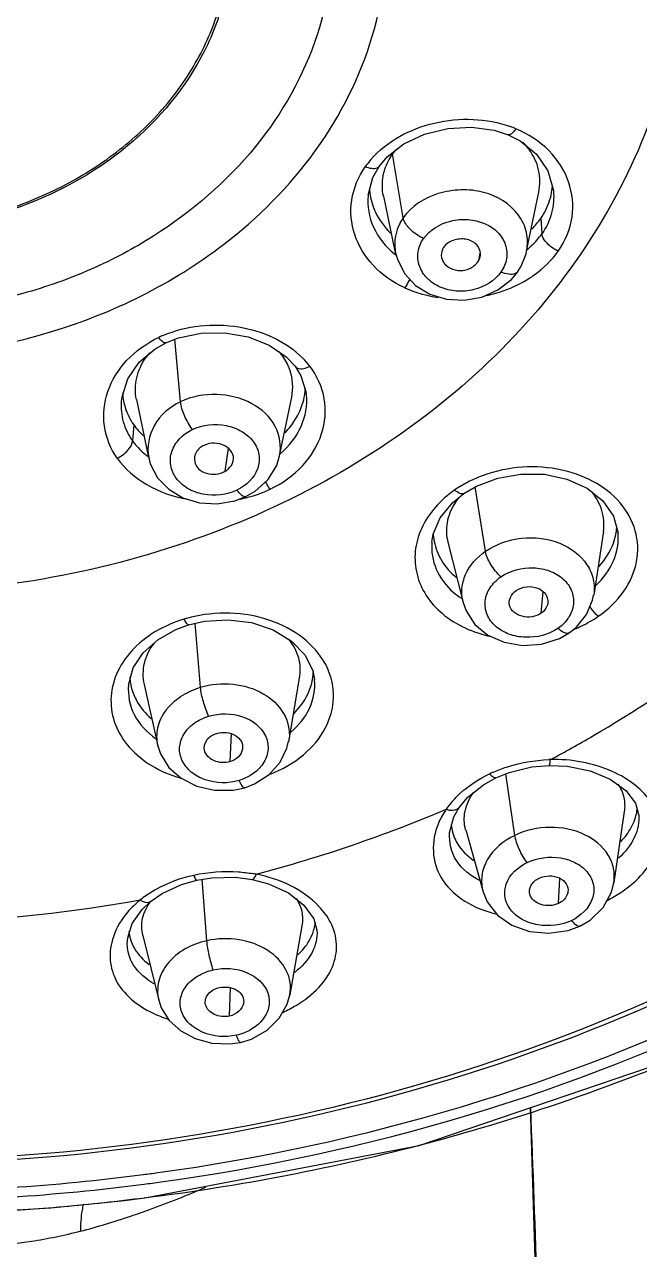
# Model space of a CAD drawing. Extents: x 0 to 1128, y 0 to 827.
# Drawn here: x 457.33 to 471.19, y 507.97 to 535.58 of the extents above; entities that cross this region are included whole.
import ezdxf

# ---------------------------------------------------------------- set-up
doc = ezdxf.new("R2010")
doc.units = 0
doc.header["$LTSCALE"] = 10
doc.header["$MEASUREMENT"] = 0
doc.layers.add('DEF_LAYER_ASSEM_MEMBER', color=7, linetype='CONTINUOUS')

msp = doc.modelspace()

# ---------------------------------------------------------------- linework, layer by layer
at = {"layer": 'DEF_LAYER_ASSEM_MEMBER', "color": 9, "linetype": 'Continuous'}
for p, q in [((465.861, 531.22), (465.623, 532.662)), ((468.959, 531.202), (468.986, 530.859)), ((460.845, 527.074), (460.718, 528.483)), ((459.788, 526.555), (459.76, 526.195)), ((467.715, 523.703), (467.485, 525.156)), ((468.971, 522.307), (469.014, 522.796)), ((461.294, 520.64), (461.177, 522.08)), ((461.962, 518.963), (461.993, 519.594)), ((468.377, 517.302), (468.17, 518.688)), ((461.439, 514.927), (461.334, 516.312)), ((469.363, 515.767), (469.392, 516.333)), ((461.949, 513.229), (461.966, 513.865)), ((459.576, 509.079), (459.582, 509.076)), ((460.039, 509.131), (460.034, 509.135))]:
    msp.add_line(p, q, dxfattribs=at)
at = {"layer": 'DEF_LAYER_ASSEM_MEMBER', "color": 7, "linetype": 'Continuous'}
for p, q in [((465.177, 532.126), (465.316, 532.375)), ((465.075, 531.727), (465.177, 532.126)), ((465.071, 531.727), (465.071, 531.725)), ((468.642, 530.466), (468.916, 531.8)), ((469.244, 531.834), (469.245, 531.824)), ((465.415, 531.706), (465.681, 530.43)), ((465.681, 530.43), (465.686, 530.409)), ((467.565, 530.253), (467.598, 530.42)), ((467.565, 530.253), (467.595, 530.343)), ((460.513, 528.402), (460.801, 528.516)), ((463.424, 527.872), (463.424, 527.872)), ((463.424, 527.872), (463.558, 527.658)), ((463.558, 527.658), (463.67, 527.301)), ((463.67, 527.301), (463.676, 527.258)), ((459.852, 527.124), (460.123, 525.818)), ((463.075, 525.851), (463.349, 527.179)), ((463.683, 527.226), (463.68, 527.258)), ((461.853, 525.508), (461.923, 526.021)), ((460.127, 525.819), (460.129, 525.808)), ((467.225, 525.004), (467.513, 525.172)), ((462.066, 524.842), (462.315, 524.936)), ((466.971, 524.795), (467.225, 525.004)), ((467.225, 525.004), (467.225, 525.004)), ((470.372, 524.154), (470.156, 522.714)), ((470.703, 524.112), (470.703, 524.115)), ((466.507, 523.909), (466.507, 523.907)), ((466.868, 523.906), (467.211, 522.553)), ((461.027, 522.046), (461.381, 522.127)), ((469.386, 521.74), (469.603, 521.865)), ((459.671, 520.69), (459.67, 520.688)), ((460.022, 520.704), (460.335, 519.316)), ((463.282, 519.409), (463.527, 520.842)), ((463.864, 520.808), (463.864, 520.812)), ((463.24, 519.27), (463.279, 519.427)), ((467.667, 518.442), (467.946, 518.598)), ((462.033, 518.32), (462.291, 518.375)), ((467.002, 517.718), (467.124, 517.932)), ((471.095, 518.028), (471.166, 517.772)), ((466.907, 517.357), (467.002, 517.718)), ((470.614, 516.238), (470.85, 517.838)), ((471.166, 517.772), (471.166, 517.772)), ((467.269, 517.428), (467.662, 516.03)), ((470.613, 516.23), (470.614, 516.238)), ((459.977, 515.632), (460.17, 515.812)), ((463.313, 513.708), (463.588, 515.266)), ((463.916, 515.178), (463.917, 515.162)), ((469.581, 515.157), (469.844, 515.255)), ((459.994, 515.047), (460.353, 513.585)), ((463.25, 513.498), (463.308, 513.709)), ((463.31, 513.694), (463.313, 513.708)), ((461.952, 512.601), (462.194, 512.637)), ((459.582, 509.076), (460.039, 509.131))]:
    msp.add_line(p, q, dxfattribs=at)
for points in [[(460.039, 509.132), (466.223, 510.315), (472.494, 512.444), (478.23, 515.387), (483.305, 519.089), (487.553, 523.406), (490.881, 528.243), (493.204, 533.471), (494.481, 539.166)], [(465.316, 532.375), (465.498, 532.591), (465.874, 532.884), (466.342, 533.105), (466.865, 533.235), (467.403, 533.265), (467.913, 533.192), (468.223, 533.09)], [(468.223, 533.09), (468.494, 532.952), (468.861, 532.653), (469.119, 532.275), (469.244, 531.834)], [(465.69, 530.432), (465.729, 530.284), (465.89, 529.963), (466.138, 529.693), (466.461, 529.496), (466.837, 529.384), (467.235, 529.363), (467.631, 529.433), (467.993, 529.593)], [(468.444, 530.006), (468.521, 530.13), (468.629, 530.408), (468.642, 530.466)], [(467.993, 529.593), (468.298, 529.83), (468.444, 530.005)], [(459.512, 527.082), (459.525, 527.188), (459.657, 527.593), (459.912, 527.963), (460.264, 528.262), (460.513, 528.402)], [(460.801, 528.516), (461.305, 528.621), (461.84, 528.628), (462.364, 528.534), (462.838, 528.347), (463.225, 528.084), (463.424, 527.872)], [(460.129, 525.808), (460.163, 525.678), (460.326, 525.361), (460.58, 525.101), (460.899, 524.911), (461.268, 524.799), (461.666, 524.774), (462.066, 524.842)], [(462.315, 524.936), (462.522, 525.056), (462.809, 525.316), (463.01, 525.64), (463.075, 525.851)], [(467.513, 525.172), (467.992, 525.352), (468.512, 525.445), (469.042, 525.438), (469.549, 525.327), (470.003, 525.123), (470.361, 524.839), (470.597, 524.495), (470.703, 524.112)], [(466.507, 523.909), (466.539, 524.089), (466.697, 524.455), (466.971, 524.795)], [(469.603, 521.865), (469.765, 521.995), (469.99, 522.276), (470.124, 522.6), (470.147, 522.715)], [(467.21, 522.552), (467.278, 522.36), (467.477, 522.056), (467.77, 521.813), (468.138, 521.653), (468.552, 521.583), (468.979, 521.611), (469.386, 521.74)], [(461.381, 522.127), (461.913, 522.161), (462.443, 522.097), (462.933, 521.933), (463.344, 521.681), (463.65, 521.364), (463.824, 521.013), (463.862, 520.812)], [(459.672, 520.688), (459.777, 521.076), (460.001, 521.415), (460.331, 521.709), (460.736, 521.939), (461.027, 522.046)], [(460.335, 519.318), (460.391, 519.141), (460.579, 518.834), (460.858, 518.587), (461.208, 518.411), (461.609, 518.317), (462.033, 518.32)], [(462.291, 518.375), (462.513, 518.461), (462.838, 518.671), (463.085, 518.949), (463.24, 519.27)], [(467.946, 518.598), (468.252, 518.721), (468.761, 518.843), (469.151, 518.879)], [(469.151, 518.879), (469.552, 518.864), (470.076, 518.758), (470.527, 518.569), (470.878, 518.316), (471.095, 518.028)], [(467.124, 517.933), (467.315, 518.16), (467.667, 518.442)], [(460.17, 515.812), (460.427, 515.988), (460.869, 516.194), (461.213, 516.293)], [(461.213, 516.293), (461.551, 516.347), (462.079, 516.357), (462.457, 516.309)], [(462.457, 516.309), (462.826, 516.211), (463.275, 516.003), (463.623, 515.729)], [(467.662, 516.03), (467.752, 515.805), (467.984, 515.503), (468.311, 515.277), (468.705, 515.138), (469.14, 515.094), (469.581, 515.157)], [(469.844, 515.255), (470.072, 515.39), (470.366, 515.675), (470.552, 516.02), (470.606, 516.239)], [(463.623, 515.729), (463.844, 515.422), (463.917, 515.162)], [(459.646, 514.926), (459.653, 514.993), (459.756, 515.317), (459.977, 515.632)], [(460.352, 513.587), (460.409, 513.417), (460.588, 513.131), (460.849, 512.896), (461.174, 512.721), (461.549, 512.618), (461.952, 512.601)], [(462.194, 512.637), (462.44, 512.712), (462.794, 512.908), (463.069, 513.178), (463.25, 513.498)], [(469.388, 476.592), (469.191, 496.33), (468.733, 511.167)], [(453.992, 508.745), (455.755, 508.779), (457.921, 508.909), (459.582, 509.076)]]:
    msp.add_lwpolyline(points, dxfattribs=at)
at = {"layer": 'DEF_LAYER_ASSEM_MEMBER', "color": 9, "linetype": 'Continuous'}
for centre, radius, start, end in [((467.39, 530.79), 2.638, 67.4809, 70.2846), ((466.769, 531.121), 2.161, 139.18, 144.6642), ((466.784, 531.795), 1.785, 231.0976, 231.6645), ((466.695, 530.63), 1.024, 182.3078, 191.1768), ((466.794, 531.808), 1.802, 231.6651, 232.5993), ((467.398, 532.032), 1.978, 309.32, 309.739), ((467.039, 532.211), 2.813, 245.9995, 262.0574), ((461.575, 525.922), 2.875, 113.0199, 115.1948), ((462.202, 526.674), 1.965, 37.6648, 44.3962), ((461.211, 527.296), 1.826, 231.8173, 233.1119), ((468.686, 522.615), 2.979, 112.2096, 114.9125), ((468.6, 522.768), 2.804, 121.4371, 124.2732), ((468.661, 522.667), 2.921, 114.8935, 121.419), ((461.606, 527.822), 2.998, 281.2455, 282.7208), ((461.613, 527.794), 2.969, 282.7223, 283.8525), ((461.867, 518.94), 3.371, 104.9512, 106.2358), ((461.869, 518.934), 3.377, 102.0802, 104.9518), ((468.561, 524.792), 3.069, 291.8715, 292.2622), ((462.328, 519.572), 0.968, 351.2964, 354.7767), ((469.292, 515.311), 3.7, 91.7861, 92.3697), ((469.145, 515.861), 3.128, 113.5753, 115.3128), ((468.556, 516.677), 2.112, 138.9033, 144.9623), ((454.439, 547.112), 31.74, 284.8117, 292.9736), ((461.904, 513.01), 3.477, 79.2469, 80.5673), ((469.307, 518.195), 2.623, 303.7922, 308.6444), ((453.994, 549.141), 33.821, 272.298, 280.1174), ((461.549, 513.828), 2.584, 124.8191, 128.6581), ((454.679, 554.624), 45.78, 288.4044, 293.1371), ((454.423, 555.356), 46.557, 284.9424, 288.419), ((454.178, 556.437), 47.664, 277.0569, 284.8913), ((453.994, 555.811), 46.544, 269.9985, 277.4216), ((454.058, 555.258), 45.987, 277.4308, 277.8378), ((453.993, 556.055), 47.003, 269.9986, 277.3676), ((454.058, 555.5), 46.444, 277.3764, 277.8488), ((453.118, 528.39), 20.748, 289.7946, 293.5781), ((453.985, 556.22), 47.471, 274.5548, 276.7633), ((449.987, 589.956), 81.443, 276.76104, 277.08596), ((453.977, 556.262), 47.514, 272.5617, 274.5604), ((453.285, 527.942), 20.27, 288.5137, 289.7804), ((453.308, 527.873), 20.197, 285.1523, 288.5129)]:
    msp.add_arc(centre, radius, start, end, dxfattribs=at)
at = {"layer": 'DEF_LAYER_ASSEM_MEMBER', "color": 7, "linetype": 'Continuous'}
for centre, radius, start, end in [((467.51, 531.86), 1.488, 43.9073, 45.3321), ((467.557, 531.904), 1.425, 36.6442, 43.9482), ((466.758, 531.869), 1.384, 145.0592, 145.6389), ((466.782, 531.851), 1.414, 139.9676, 145.0177), ((466.498, 531.956), 1.4, 183.5362, 189.113), ((466.536, 531.963), 1.438, 189.1393, 197.9778), ((467.826, 532.031), 1.4, 342.441, 352.1777), ((467.843, 532.028), 1.383, 352.2015, 356.785), ((461.252, 527.23), 1.455, 139.3714, 144.4799), ((462.181, 527.399), 1.193, 19.1225, 19.929), ((462.284, 527.441), 1.374, 352.6277, 357.2992), ((460.874, 527.336), 1.337, 182.9166, 190.6819), ((460.863, 527.335), 1.325, 190.6971, 197.1511), ((462.222, 527.451), 1.436, 342.038, 351.294), ((462.265, 527.444), 1.393, 351.3416, 352.6344), ((468.257, 524.012), 1.456, 141.5, 148.3709), ((467.792, 524.161), 1.256, 182.3842, 189.7935), ((469.419, 524.331), 1.258, 350.6048, 355.2321), ((469.442, 524.329), 1.235, 355.2458, 355.7732), ((467.801, 524.163), 1.264, 189.7898, 190.7413), ((462.587, 521.038), 1.251, 349.7346, 358.3744), ((460.904, 520.932), 1.206, 182.7191, 184.9246), ((460.907, 520.932), 1.208, 184.9289, 190.9541), ((460.925, 520.937), 1.227, 190.9926, 202.2863), ((470.095, 518.014), 1.046, 347.422, 354.997), ((467.97, 517.649), 1.034, 185.6651, 195.93), ((467.96, 517.647), 1.024, 195.9585, 198.3094), ((467.963, 517.648), 1.026, 198.311, 200.9302), ((462.829, 515.474), 1.064, 337.3, 343.7714), ((462.882, 515.458), 1.009, 343.8242, 344.7335), ((462.933, 515.445), 0.956, 344.6717, 353.5491), ((460.619, 515.235), 0.945, 185.709, 198.5037), ((460.616, 515.234), 0.942, 198.5378, 199.5849), ((460.622, 515.236), 0.948, 199.5863, 201.1657)]:
    msp.add_arc(centre, radius, start, end, dxfattribs=at)
at = {"layer": 'DEF_LAYER_ASSEM_MEMBER', "color": 9, "linetype": 'Continuous'}
for points, start_tangent, end_tangent in [([(460.4, 509.491), (473.921, 513.587), (484.715, 521.464), (488.608, 526.5), (491.306, 532.044), (492.717, 537.905), (492.792, 543.881), (491.528, 549.765), (488.969, 555.354), (480.36, 564.894), (468.144, 571.195), (453.992, 573.396)], (0.990632, 0.136562), (-1, 0)), ([(460.329, 509.7), (473.721, 513.754), (484.413, 521.554), (488.269, 526.542), (490.943, 532.032), (492.341, 537.837), (492.416, 543.755), (491.165, 549.582), (488.631, 555.118), (480.106, 564.566), (468.008, 570.808), (453.992, 572.988)], (0.990658, 0.136371), (-1, 0)), ([(472.22, 537.819), (471.87, 534.881), (470.833, 532.055), (469.149, 529.451), (466.882, 527.168), (460.968, 523.903), (453.992, 522.756)], (0, -1), (-1, 0)), ([(465.133, 532.533), (466.564, 533.354), (468.28, 533.273)], (0.653502, 0.756925), (0.941334, -0.337475)), ([(468.4, 533.227), (468.302, 533.113), (468.223, 533.09)], (-0.553191, -0.833054), (-0.923574, 0.383421)), ([(469.356, 530.469), (469.665, 531.236), (469.587, 532.029), (469.147, 532.73), (468.4, 533.227)], (0.573685, 0.819076), (-0.919567, 0.392933)), ([(465.895, 529.641), (465.184, 530.148), (464.769, 530.841), (464.702, 531.619), (465.006, 532.37)], (-0.909227, 0.416301), (0.572087, 0.820193)), ([(465.316, 532.375), (465.269, 532.338), (465.154, 532.327), (465.006, 532.37)], (-0.571382, -0.820684), (-0.914055, 0.40559)), ([(465.071, 531.725), (465.192, 531.009), (465.662, 530.406)], (-0.093046, -0.995662), (0.778214, -0.627999)), ([(468.642, 530.466), (468.64, 530.888), (468.458, 531.279), (467.674, 531.792), (467.162, 531.847), (466.651, 531.763), (465.861, 531.22)], (0.200427, 0.979709), (-0.572757, -0.819725)), ([(469.245, 531.824), (469.206, 531.329), (468.986, 530.859)], (0.097942, -0.995192), (-0.572722, -0.81975)), ([(465.861, 531.22), (465.774, 531.071), (465.671, 530.589)], (-0.572705, -0.819762), (0.039683, -0.999212)), ([(466.32, 530.752), (466.015, 530.963), (465.861, 531.22)], (-0.917482, 0.397778), (-0.162985, 0.986629)), ([(466.32, 530.752), (466.933, 531.146), (467.324, 531.179), (467.694, 531.09), (467.989, 530.892), (468.162, 530.615), (468.188, 530.301), (468.063, 529.997)], (0.572727, 0.819746), (-0.572707, -0.81976)), ([(468.063, 529.997), (467.453, 529.6), (467.063, 529.567), (466.693, 529.658), (466.4, 529.857), (466.227, 530.134), (466.197, 530.448), (466.32, 530.752)], (-0.572708, -0.81976), (0.572728, 0.819746)), ([(468.663, 530.511), (468.754, 530.592), (468.986, 530.859)], (0.768961, 0.639295), (0.57269, 0.819772)), ([(469.356, 530.469), (469.102, 530.646), (468.986, 530.859)], (-0.918535, 0.395339), (-0.077378, 0.997002)), ([(468.586, 529.786), (468.813, 529.93), (469.356, 530.469)], (0.87066, 0.491885), (0.571879, 0.820338)), ([(466.007, 529.838), (465.925, 529.685), (465.895, 529.641)], (-0.402432, -0.91545), (-0.591977, -0.805955)), ([(467.723, 529.465), (467.951, 529.521), (468.586, 529.786)], (0.978707, 0.205261), (0.87066, 0.491885)), ([(468.444, 530.005), (468.385, 529.96), (468.239, 529.946), (468.063, 529.997)], (-0.572728, -0.819745), (-0.917493, 0.397753)), ([(460.451, 528.568), (462.157, 528.759), (463.606, 528.048)], (0.920357, 0.391079), (0.6991, -0.715023)), ([(459.418, 525.804), (459.128, 526.532), (459.205, 527.301), (459.629, 528), (460.351, 528.524)], (-0.577534, 0.816367), (0.90265, 0.430375)), ([(460.513, 528.402), (460.444, 528.422), (460.351, 528.524)], (-0.903175, -0.429273), (-0.588579, 0.80844)), ([(462.863, 525.103), (463.598, 525.639), (464.022, 526.355), (464.082, 527.14), (463.757, 527.874)], (0.902288, 0.431134), (-0.600683, 0.799487)), ([(463.424, 527.872), (463.478, 527.832), (463.757, 527.874)], (0.607241, -0.794518), (0.893024, 0.450008)), ([(459.508, 527.082), (459.554, 526.623), (459.76, 526.195)], (-0.072162, -0.997393), (0.579907, -0.814683)), ([(460.845, 527.074), (460.25, 526.533), (460.127, 525.819)], (-0.902526, -0.430635), (0.186089, -0.982533)), ([(463.075, 525.851), (462.979, 526.518), (462.45, 527.03), (461.658, 527.237), (460.845, 527.074)], (0.201354, 0.979519), (-0.902561, -0.430561)), ([(461.11, 526.447), (460.933, 526.764), (460.845, 527.074)], (-0.593558, 0.804791), (-0.089808, 0.995959)), ([(463.088, 525.902), (463.561, 526.518), (463.683, 527.226)], (0.767097, 0.641532), (-0.092961, 0.99567)), ([(461.11, 526.447), (461.872, 526.536), (462.222, 526.404), (462.481, 526.177), (462.608, 525.886), (462.583, 525.575), (462.116, 525.083)], (0.902541, 0.430603), (-0.902533, -0.430621)), ([(459.418, 525.804), (459.658, 525.981), (459.76, 526.195)], (0.911627, 0.411018), (0.025777, 0.999668)), ([(459.76, 526.195), (459.829, 526.106), (460.082, 525.861)], (0.57991, -0.81468), (0.786017, -0.618205)), ([(462.116, 525.083), (461.355, 524.989), (461.004, 525.121), (460.748, 525.35), (460.623, 525.641), (460.648, 525.952), (460.818, 526.235), (461.11, 526.447)], (-0.902533, -0.430621), (0.902541, 0.430603)), ([(459.418, 525.804), (460.084, 525.207), (461, 524.875)], (0.585088, -0.81097), (0.983398, -0.181462)), ([(470.257, 522.238), (470.831, 522.803), (471.12, 523.475), (471.089, 524.168), (470.748, 524.795), (470.135, 525.277), (469.33, 525.555), (467.56, 525.373)], (0.822484, 0.568788), (-0.925801, -0.37801)), ([(462.323, 524.911), (462.863, 525.103)], (0.970914, 0.239429), (0.90218, 0.431361)), ([(462.863, 525.103), (462.837, 525.14), (462.76, 525.272)], (-0.595118, 0.803638), (-0.450118, 0.892969)), ([(467.021, 525.085), (466.271, 524.211), (466.133, 523.7), (466.172, 523.187), (466.38, 522.709), (466.744, 522.298), (467.832, 521.783)], (-0.818796, -0.574084), (0.976907, -0.213663)), ([(467.225, 525.004), (467.138, 525.006), (467.021, 525.084)], (-0.822278, -0.569086), (-0.742486, 0.669861)), ([(462.315, 524.936), (462.228, 524.962), (462.116, 525.083)], (-0.902729, -0.430209), (-0.593582, 0.804773)), ([(467.715, 523.703), (468.528, 523.997), (469.39, 523.883), (470.002, 523.401), (470.143, 523.07), (470.157, 522.718)], (0.821697, 0.569925), (-0.148614, -0.988895)), ([(470.202, 522.931), (470.601, 523.491), (470.703, 524.112)], (0.727017, 0.686619), (-0.092492, 0.995713)), ([(466.507, 523.907), (466.606, 523.3), (466.988, 522.784)], (-0.091718, -0.995785), (0.756511, -0.653981)), ([(467.21, 522.554), (467.185, 522.867), (467.267, 523.177), (467.715, 523.703)], (-0.245444, 0.969411), (0.821856, 0.569696)), ([(468.062, 523.127), (467.836, 523.407), (467.715, 523.703)], (-0.742142, 0.670242), (-0.156759, 0.987637)), ([(468.062, 523.127), (468.792, 523.332), (469.165, 523.259), (469.467, 523.077), (469.653, 522.815), (469.696, 522.513), (469.591, 522.214), (469.348, 521.966)], (0.821783, 0.5698), (-0.821772, -0.569817)), ([(469.348, 521.966), (468.617, 521.765), (468.244, 521.838), (467.94, 522.018), (467.752, 522.279), (467.709, 522.582), (467.818, 522.88), (468.062, 523.127)], (-0.821772, -0.569817), (0.821783, 0.5698)), ([(466.988, 522.784), (467.171, 522.647)], (0.756511, -0.653981), (0.838893, -0.544297)), ([(462.869, 518.683), (463.612, 519.116), (464.106, 519.717), (464.29, 520.404), (464.144, 521.09), (463.679, 521.683), (462.962, 522.108), (461.162, 522.236)], (0.931838, 0.362874), (-0.977858, -0.209269)), ([(470.257, 522.238), (470.211, 522.281), (470.068, 522.466)], (-0.759209, 0.650847), (-0.523871, 0.851798)), ([(460.925, 522.176), (459.739, 521.455), (459.401, 520.932), (459.277, 520.362), (459.376, 519.796), (459.692, 519.285), (460.193, 518.873), (460.836, 518.595)], (-0.957563, -0.288225), (0.961186, -0.275901)), ([(461.027, 522.046), (460.982, 522.077), (460.925, 522.176)], (-0.957815, -0.287386), (-0.427431, 0.904048)), ([(469.724, 521.952), (469.865, 522.014), (470.257, 522.238)], (0.925459, 0.378848), (0.823162, 0.567807)), ([(469.603, 521.865), (469.494, 521.867), (469.348, 521.966)], (-0.82158, -0.570093), (-0.742169, 0.670213)), ([(469.177, 519.009), (470.137, 519.544), (472.847, 521.337)], (0.882881, 0.469597), (0.800004, 0.599995)), ([(459.672, 520.688), (459.798, 520.026), (460.286, 519.479)], (-0.090854, -0.995864), (0.812188, -0.583395)), ([(461.294, 520.64), (462.027, 520.708), (462.706, 520.494), (463.165, 520.05), (463.292, 519.484)], (0.957582, 0.288162), (-0.090982, -0.995853)), ([(463.323, 519.619), (463.754, 520.176), (463.863, 520.808)], (0.761084, 0.648653), (-0.090785, 0.995871)), ([(460.335, 519.318), (460.334, 519.725), (460.51, 520.111), (460.845, 520.428), (461.294, 520.64)], (-0.219059, 0.975712), (0.957667, 0.287879)), ([(461.479, 519.986), (461.358, 520.317), (461.294, 520.64)], (-0.427124, 0.904193), (-0.081293, 0.99669)), ([(462.163, 518.538), (461.4, 518.555), (461.086, 518.728), (460.883, 518.982), (460.823, 519.279), (460.915, 519.574), (461.145, 519.823), (461.479, 519.986)], (-0.957623, -0.288026), (0.957628, 0.288008)), ([(461.479, 519.986), (462.243, 519.974), (462.757, 519.545), (462.815, 519.248), (462.723, 518.952), (462.163, 518.538)], (0.957628, 0.288008), (-0.957623, -0.288025)), ([(470.947, 516.147), (471.599, 517.069), (471.63, 517.555), (471.462, 518.018), (471.098, 518.424), (470.568, 518.744), (469.176, 519.009)], (0.78298, 0.622047), (-0.999603, -0.028179)), ([(467.894, 518.728), (468.19, 518.84), (469.139, 519.008)], (0.916511, 0.400009), (0.999145, 0.041346)), ([(469.151, 518.879), (469.159, 518.888), (469.166, 518.915), (469.176, 519.009)], (0.999555, 0.029814), (0.060172, 0.998188)), ([(462.291, 518.375), (462.234, 518.414), (462.163, 518.538)], (-0.957093, -0.289781), (-0.427158, 0.904177)), ([(466.965, 518.065), (467.14, 518.244), (467.808, 518.689)], (0.656905, 0.753973), (0.902036, 0.43166)), ([(467.946, 518.598), (467.887, 518.611), (467.807, 518.689)], (-0.903347, -0.428911), (-0.627738, 0.778425)), ([(466.827, 517.889), (466.917, 517.868), (467.124, 517.932)], (0.948257, -0.317504), (0.570075, 0.821592)), ([(466.827, 517.889), (466.766, 517.793), (466.624, 517.496)], (-0.569099, -0.822269), (-0.337243, -0.941418)), ([(471.167, 517.772), (471.075, 517.268), (470.709, 516.784)], (0.091568, -0.995799), (-0.740138, -0.672455)), ([(466.624, 517.496), (466.547, 516.855), (466.765, 516.273), (467.25, 515.818), (467.947, 515.534)], (-0.337243, -0.941418), (0.97105, -0.238878)), ([(467.589, 516.284), (467.061, 516.733), (466.907, 517.357)], (-0.901238, 0.433324), (0.075612, 0.997137)), ([(470.606, 516.239), (470.599, 516.557), (470.481, 516.858), (469.948, 517.317), (469.17, 517.482), (468.377, 517.302)], (0.14562, 0.989341), (-0.902518, -0.430653)), ([(468.377, 517.302), (467.755, 516.748), (467.634, 516.392), (467.661, 516.03)], (-0.902548, -0.430588), (0.27039, -0.962751)), ([(468.652, 516.689), (468.477, 516.99), (468.377, 517.302)], (-0.6108, 0.791785), (-0.147954, 0.988994)), ([(468.652, 516.689), (469.416, 516.792), (469.766, 516.671), (470.023, 516.453), (470.148, 516.173), (470.122, 515.872), (469.658, 515.384)], (0.902532, 0.430622), (-0.902541, -0.430603)), ([(476.94, 516.567), (466.142, 511.662), (453.992, 509.965)], (-0.83663, -0.547769), (-1, 0)), ([(469.658, 515.384), (468.894, 515.286), (468.543, 515.407), (468.284, 515.624), (468.158, 515.903), (468.183, 516.204), (468.652, 516.689)], (-0.902541, -0.430603), (0.902532, 0.430622)), ([(460.073, 515.95), (460.312, 516.098), (461.144, 516.408)], (0.820817, 0.571191), (0.976199, 0.216876)), ([(461.213, 516.293), (461.183, 516.32), (461.143, 516.408)], (-0.976572, -0.215193), (-0.345695, 0.938347)), ([(461.144, 516.408), (462.145, 516.479), (462.474, 516.44)], (0.977025, 0.213125), (0.986475, -0.163912)), ([(462.457, 516.309), (462.504, 516.338), (462.553, 516.426)], (0.982331, -0.18715), (0.392432, 0.919781)), ([(464.222, 515.342), (463.963, 515.7), (462.553, 516.426)], (-0.460697, 0.887557), (-0.982048, 0.18863)), ([(470.456, 515.835), (470.766, 516.015)], (0.893204, 0.449653), (0.830755, 0.556638)), ([(459.934, 515.846), (459.742, 515.671), (459.353, 515.081)], (-0.777539, -0.628835), (-0.363887, -0.931443)), ([(459.934, 515.846), (460, 515.81), (460.17, 515.812)], (0.841742, -0.539879), (0.779591, 0.626288)), ([(463.917, 515.162), (463.806, 514.665), (463.417, 514.213)], (0.082909, -0.996557), (-0.784576, -0.620033)), ([(463.451, 513.47), (463.957, 513.872), (464.265, 514.34), (464.358, 514.842), (464.222, 515.342)], (0.860226, 0.509912), (-0.460697, 0.887557)), ([(469.844, 515.255), (469.762, 515.277), (469.658, 515.384)], (-0.901593, -0.432585), (-0.610786, 0.791795)), ([(459.353, 515.081), (459.257, 514.557), (459.379, 514.059), (460.214, 513.299)], (-0.363887, -0.931443), (0.902776, -0.430111)), ([(460.252, 513.956), (459.784, 514.379), (459.646, 514.926)], (-0.870915, 0.491434), (0.061417, 0.998112)), ([(461.439, 514.927), (460.936, 514.733), (460.556, 514.414), (460.353, 514.014), (460.352, 513.587)], (-0.976356, -0.216169), (0.238477, -0.971148)), ([(463.308, 513.709), (463.313, 513.988), (463.226, 514.258), (462.811, 514.706), (462.165, 514.948), (461.439, 514.927)], (0.174526, 0.984653), (-0.97634, -0.21624)), ([(461.581, 514.269), (461.49, 514.599), (461.439, 514.927)], (-0.333892, 0.942611), (-0.075359, 0.997156)), ([(461.581, 514.269), (462.344, 514.206), (462.81, 513.75), (462.834, 513.454), (462.709, 513.169), (462.453, 512.938), (462.102, 512.798)], (0.976348, 0.216206), (-0.976352, -0.216187)), ([(462.102, 512.798), (461.339, 512.866), (460.871, 513.32), (460.844, 513.617), (460.969, 513.901), (461.228, 514.13), (461.581, 514.269)], (-0.976352, -0.216187), (0.976348, 0.216206)), ([(460.214, 513.299), (460.566, 513.161)], (0.902776, -0.430111), (0.952721, -0.303847)), ([(463.147, 513.313), (463.451, 513.47)], (0.91318, 0.407557), (0.860226, 0.509912)), ([(462.194, 512.637), (462.176, 512.645), (462.153, 512.678), (462.102, 512.798)], (-0.975956, -0.21797), (-0.333868, 0.94262)), ([(469.08, 499.992), (469.012, 502.809), (468.735, 511.173)], (-0.021384, 0.999771), (-0.037804, 0.999285)), ([(458.654, 508.988), (458.625, 508.854), (458.589, 508.378)], (-0.256761, -0.966475), (-0.000547, -1)), ([(458.588, 508.379), (457.483, 508.148), (453.992, 507.97)], (-0.965291, -0.261177), (-0.999998, 0.001899))]:
    msp.add_spline(points, degree=3, dxfattribs=dict(at, start_tangent=start_tangent, end_tangent=end_tangent))
at = {"layer": 'DEF_LAYER_ASSEM_MEMBER', "color": 7, "linetype": 'Continuous'}
for points, start_tangent, end_tangent in [([(462.234, 530.956), (464.202, 533.205), (465.3, 535.827), (465.434, 538.6), (464.595, 541.287), (462.852, 543.66), (460.354, 545.515), (457.315, 546.695), (453.992, 547.1)], (0.76261, 0.646859), (-1, 0)), ([(459.18, 544.9), (461.755, 543.136), (463.509, 540.783), (464.257, 538.09), (463.92, 535.34), (462.533, 532.826), (460.243, 530.812), (458.832, 530.062), (457.292, 529.512), (453.992, 529.062)], (0.90058, -0.43469), (-1, 0)), ([(446.042, 537.514), (446.195, 536.232), (446.648, 535), (447.382, 533.864), (448.371, 532.869), (449.576, 532.052), (450.95, 531.444), (453.992, 530.944), (457.035, 531.444), (458.409, 532.052), (459.614, 532.869), (460.603, 533.864), (461.337, 535), (461.79, 536.232), (461.942, 537.514)], (0.000001, -1), (-0.000001, 1)), ([(461.992, 537.514), (461.839, 536.224), (461.383, 534.984), (459.649, 532.839), (457.054, 531.406), (453.992, 530.903)], (-0.000001, -1), (-1, 0)), ([(465.45, 532.315), (465.615, 532.65)], (0.308946, 0.95108), (0.564404, 0.825498)), ([(468.917, 531.8), (468.913, 532.296), (468.699, 532.754)], (0.201302, 0.979529), (-0.596143, 0.802878)), ([(465.416, 531.706), (465.411, 532.164), (465.45, 532.315)], (-0.204232, 0.978922), (0.308946, 0.95108)), ([(465.168, 531.519), (465.237, 531.345), (465.575, 530.875)], (0.308323, -0.951282), (0.717217, -0.69685)), ([(468.959, 531.202), (469.161, 531.609)], (0.572705, 0.819761), (0.301571, 0.953444)), ([(468.76, 530.967), (468.959, 531.202)], (0.710111, 0.70409), (0.572705, 0.819761)), ([(453.992, 528.074), (458.455, 528.822), (462.234, 530.956)], (1, 0), (0.762637, 0.646827)), ([(467.601, 530.407), (467.509, 530.619), (467.272, 530.735), (466.99, 530.71), (466.774, 530.556)], (0.001765, 0.999998), (-0.572727, -0.819746)), ([(466.774, 530.556), (466.743, 530.5), (466.725, 530.321)], (-0.572727, -0.819746), (0.205278, -0.978704)), ([(467.595, 530.343), (467.601, 530.407)], (0.199977, 0.979801), (0.001765, 0.999998)), ([(466.725, 530.321), (466.853, 530.126), (467.101, 530.033), (467.374, 530.083), (467.565, 530.253)], (0.205278, -0.978704), (0.557788, 0.829984)), ([(463.302, 527.805), (463.258, 527.912), (463.062, 528.207)], (-0.340852, 0.940117), (-0.661345, 0.750082)), ([(459.851, 527.124), (459.856, 527.612), (460.067, 528.075)], (-0.203887, 0.978994), (0.580627, 0.81417)), ([(463.349, 527.179), (463.308, 527.79)], (0.201722, 0.979443), (-0.327585, 0.944822)), ([(459.596, 526.944), (459.788, 526.555)], (0.294959, -0.95551), (0.575044, -0.818123)), ([(463.198, 526.375), (463.326, 526.521), (463.588, 527.008)], (0.699206, 0.71492), (0.307837, 0.951439)), ([(459.788, 526.555), (460.01, 526.304)], (0.575061, -0.818111), (0.735517, -0.677506)), ([(461.372, 526.091), (461.197, 525.932), (461.163, 525.723)], (-0.902541, -0.430603), (0.201599, -0.979468)), ([(462.032, 525.74), (462.001, 525.933), (461.844, 526.08), (461.612, 526.139), (461.372, 526.091)], (0.210263, 0.977645), (-0.902541, -0.430603)), ([(461.163, 525.723), (461.251, 525.564), (461.427, 525.461), (461.645, 525.442), (461.854, 525.507)], (0.201599, -0.979468), (0.896104, 0.443845)), ([(461.854, 525.507), (461.916, 525.556), (462.032, 525.74)], (0.824538, 0.565806), (0.210263, 0.977645)), ([(470.372, 524.154), (470.338, 524.62), (470.109, 525.043)], (0.148496, 0.988913), (-0.641802, 0.766871)), ([(467.017, 524.776), (466.851, 524.346), (466.868, 523.906)], (-0.523671, -0.85192), (0.245438, -0.969412)), ([(470.259, 523.347), (470.407, 523.527), (470.661, 524.126)], (0.682707, 0.730692), (0.163037, 0.98662)), ([(466.558, 523.927), (466.728, 523.489), (467.055, 523.116)], (0.186373, -0.982479), (0.770354, -0.637617)), ([(468.405, 522.817), (468.643, 522.903), (468.894, 522.871), (469.072, 522.732), (469.118, 522.532)], (0.821783, 0.569801), (-0.148045, -0.988981)), ([(468.258, 522.485), (468.275, 522.665), (468.405, 522.817)], (-0.245432, 0.969414), (0.821783, 0.569801)), ([(468.971, 522.307), (468.766, 522.228), (468.541, 522.238), (468.355, 522.331), (468.258, 522.485)], (-0.821772, -0.569817), (-0.245432, 0.969414)), ([(469.118, 522.532), (469.101, 522.469), (468.971, 522.307)], (-0.148045, -0.988981), (-0.821772, -0.569817)), ([(460.239, 521.627), (460.024, 521.178), (460.022, 520.704)], (-0.605129, -0.796128), (0.22034, -0.975423)), ([(463.527, 520.842), (463.506, 521.299), (463.284, 521.72)], (0.168762, 0.985657), (-0.635219, 0.772332)), ([(463.394, 520.042), (463.549, 520.219), (463.818, 520.815)], (0.70964, 0.704564), (0.177737, 0.984078)), ([(459.79, 520.471), (459.86, 520.326), (460.179, 519.937)], (0.379058, -0.925373), (0.747994, -0.663706)), ([(461.382, 519.218), (461.433, 519.446), (461.661, 519.599)], (-0.220403, 0.975409), (0.957628, 0.288009)), ([(461.661, 519.599), (461.882, 519.619), (462.083, 519.552), (462.214, 519.416), (462.24, 519.245)], (0.957628, 0.288009), (-0.168787, -0.985653)), ([(461.962, 518.963), (461.594, 518.987), (461.382, 519.218)], (-0.957623, -0.288026), (-0.220403, 0.975409)), ([(462.24, 519.245), (462.149, 519.074), (461.962, 518.963)], (-0.168787, -0.985653), (-0.957623, -0.288026)), ([(467.267, 517.427), (467.255, 517.85), (467.447, 518.273)], (-0.271872, 0.962333), (0.581593, 0.81348)), ([(470.85, 517.838), (470.837, 518.158), (470.705, 518.455)], (0.146221, 0.989252), (-0.561781, 0.827286)), ([(471.063, 517.617), (471.115, 517.786)], (0.366237, 0.930522), (0.21718, 0.976132)), ([(470.763, 517.159), (470.859, 517.269), (471.063, 517.617)], (0.688847, 0.724906), (0.366237, 0.930522)), ([(467.004, 517.281), (467.078, 517.126), (467.453, 516.736)], (0.357212, -0.934023), (0.827088, -0.562073)), ([(453.988, 509.891), (466.157, 511.58), (477.007, 516.468)], (1, -0.00009), (0.839042, 0.544067)), ([(468.716, 515.97), (468.744, 516.176), (468.924, 516.337)], (-0.270844, 0.962623), (0.902534, 0.430619)), ([(468.924, 516.337), (469.155, 516.389), (469.382, 516.341), (469.536, 516.207), (469.573, 516.026)], (0.902534, 0.430619), (-0.146042, -0.989278)), ([(469.573, 516.026), (469.55, 515.95), (469.363, 515.767)], (-0.146042, -0.989278), (-0.902541, -0.430603)), ([(459.994, 515.047), (459.99, 515.432), (460.166, 515.811)], (-0.242647, 0.970115), (0.584904, 0.811102)), ([(463.588, 515.266), (463.583, 515.579), (463.454, 515.878)], (0.173936, 0.984757), (-0.553293, 0.832987)), ([(469.363, 515.767), (469.167, 515.719), (468.966, 515.743), (468.804, 515.833), (468.716, 515.97)], (-0.902541, -0.430603), (-0.270844, 0.962623)), ([(459.738, 514.894), (459.805, 514.754), (460.139, 514.389)], (0.361043, -0.932549), (0.799918, -0.600109)), ([(463.486, 514.606), (463.59, 514.714), (463.811, 515.064)], (0.722746, 0.691113), (0.385125, 0.922864)), ([(461.407, 513.485), (461.466, 513.723), (461.721, 513.871)], (-0.238505, 0.971141), (0.976348, 0.216203)), ([(461.721, 513.871), (461.934, 513.877), (462.122, 513.807), (462.241, 513.676), (462.264, 513.516)], (0.976348, 0.216203), (-0.174369, -0.98468)), ([(462.264, 513.516), (462.161, 513.337), (461.949, 513.229)], (-0.174369, -0.98468), (-0.976352, -0.216187)), ([(461.949, 513.229), (461.603, 513.268), (461.407, 513.485)], (-0.976352, -0.216187), (-0.238505, 0.971141))]:
    msp.add_spline(points, degree=3, dxfattribs=dict(at, start_tangent=start_tangent, end_tangent=end_tangent))

doc.saveas('drawing.dxf')
